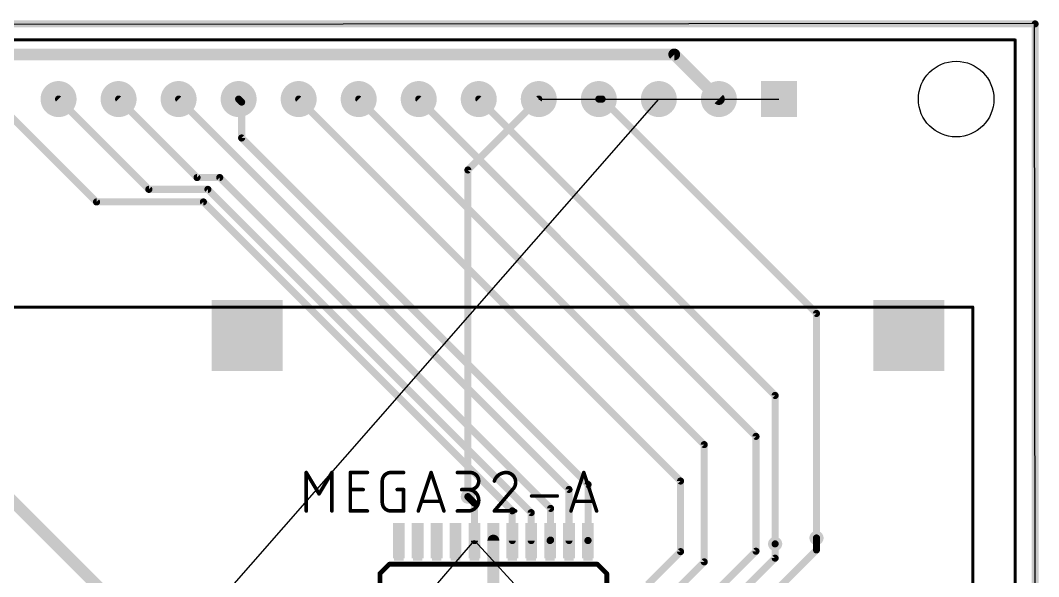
# Model space of a CAD drawing. Extents: x 38 to 139, y -3 to 81.
# Drawn here: x 95.06 to 138.15, y 57.61 to 81.15 of the extents above; entities that cross this region are included whole.
import ezdxf

# ---------------------------------------------------------------- set-up
doc = ezdxf.new("R2010")
doc.units = 0
for name, color, linetype in [('1', 12, 'CONTINUOUS'), ('16', 132, 'CONTINUOUS'), ('17', 110, 'CONTINUOUS'), ('18', 110, 'CONTINUOUS'), ('19', 53, 'CONTINUOUS'), ('20', 31, 'CONTINUOUS'), ('21', 253, 'CONTINUOUS'), ('22', 253, 'CONTINUOUS'), ('27', 253, 'CONTINUOUS'), ('39', 12, 'CONTINUOUS'), ('51', 253, 'CONTINUOUS')]:
    doc.layers.add(name, color=color, linetype=linetype)

# ---------------------------------------------------------------- blocks, each defined once
blk = doc.blocks.new('RECT')
blk.add_solid([(-0.5, -0.5), (0.5, -0.5), (-0.5, 0.5), (0.5, 0.5)])
blk = doc.blocks.new('SQUAREP')
blk.add_solid([(-0.5, -0.5), (0.5, -0.5), (-0.5, 0.5), (0.5, 0.5)])
blk = doc.blocks.new('ROUNDP')
at = {"const_width": 0.5}
blk.add_lwpolyline([(0, -0.25, 1), (0, 0.25, 1), (0, -0.25)], format="xyb", dxfattribs=at)
blk = doc.blocks.new('ROUNDV')
at = {"const_width": 0.5}
blk.add_lwpolyline([(0, -0.25, 1), (0, 0.25, 1), (0, -0.25)], format="xyb", dxfattribs=at)

msp = doc.modelspace()

# ---------------------------------------------------------------- linework, layer by layer
at = {"layer": '1'}
for points, const_width in [([(122.7314, 79.7086), (94.0008, 79.7086)], 0.5), ([(124.62, 77.82), (122.7314, 79.7086)], 0.5), ([(98.286, 73.468), (94.14, 77.614)], 0.3), ([(96.68, 77.82), (100.5, 74)], 0.3), ([(99.22, 77.82), (102.54, 74.5)], 0.3), ([(101.76, 77.82), (118.278, 61.302)], 0.3), ([(104.427, 77.693), (104.3, 77.82)], 0.3), ([(104.427, 77.693), (104.427, 76.1738)], 0.3), ([(106.84, 77.82), (123, 61.66)], 0.3), ([(109.38, 77.82), (124, 63.2)], 0.3), ([(111.92, 77.82), (126.1905, 63.5495)], 0.3), ([(127, 65.28), (114.46, 77.82)], 0.3), ([(119.68, 77.82), (119.54, 77.82)], 0.3), ([(128.75, 68.75), (119.68, 77.82)], 0.3), ([(119.0844, 61.5164), (104.427, 76.1738)], 0.3), ([(102.54, 74.5), (103.5, 74.5)], 0.3), ([(103.5, 74.5), (117.5, 60.5)], 0.3), ([(100.5, 74), (103, 74)], 0.3), ([(103, 74), (116.678, 60.322)], 0.3), ([(102.808, 73.468), (98.286, 73.468)], 0.3), ([(115.878, 60.398), (102.808, 73.468)], 0.3), ([(128.75, 59.25), (128.75, 68.75)], 0.3), ([(127, 65.28), (127, 59)], 0.3), ([(91.6, 63.945), (100.67, 54.875)], 0.5), ([(124, 63.2), (124, 58.238)], 0.3), ([(126.1905, 63.5495), (126.1905, 58.6905)], 0.3), ([(119.0844, 61.5164), (119.0844, 59.1464)], 0.3), ([(123, 61.66), (123, 58.6718)], 0.3), ([(118.278, 61.302), (118.278, 59.14)], 0.3), ([(114.278, 60.722), (114, 61)], 0.3), ([(114.278, 59.14), (114.278, 60.722)], 0.3), ([(115.878, 59.14), (115.878, 60.398)], 0.3), ([(116.678, 60.322), (116.678, 59.14)], 0.3), ([(117.5, 60.5), (117.5, 59.162)], 0.3), ([(115.078, 59.14), (115.078, 56.008)], 0.5), ([(117.5, 59.162), (117.478, 59.14)], 0.3), ([(119.078, 59.14), (119.0844, 59.1464)], 0.3), ([(123, 58.6718), (121.6062, 57.278)], 0.3), ([(126.1905, 58.6905), (123.24, 55.74)], 0.3), ([(124, 58.238), (122.262, 56.5)], 0.3)]:
    msp.add_lwpolyline(points, dxfattribs=dict(at, const_width=const_width))
for points, const_width in [([(122.8198, 79.797, 1), (122.643, 79.6202)], 0.25), ([(122.7314, 79.5836, 1), (122.7314, 79.8336)], 0.25), ([(124.5316, 77.7316, 1), (124.7084, 77.9084)], 0.25), ([(96.733, 77.873, 1), (96.627, 77.767)], 0.15), ([(99.273, 77.873, 1), (99.167, 77.767)], 0.15), ([(101.813, 77.873, 1), (101.707, 77.767)], 0.15), ([(104.353, 77.873, 1), (104.247, 77.767)], 0.15), ([(104.502, 77.693, 1), (104.352, 77.693)], 0.15), ([(104.374, 77.64, 1), (104.48, 77.746)], 0.15), ([(106.893, 77.873, 1), (106.787, 77.767)], 0.15), ([(109.433, 77.873, 1), (109.327, 77.767)], 0.15), ([(111.973, 77.873, 1), (111.867, 77.767)], 0.15), ([(114.513, 77.873, 1), (114.407, 77.767)], 0.15), ([(119.54, 77.895, 1), (119.54, 77.745)], 0.15), ([(119.733, 77.873, 1), (119.627, 77.767)], 0.15), ([(119.68, 77.745, 1), (119.68, 77.895)], 0.15), ([(104.48, 76.2268, 1), (104.374, 76.1208)], 0.15), ([(104.352, 76.1738, 1), (104.502, 76.1738)], 0.15), ([(102.54, 74.575, 1), (102.54, 74.425)], 0.15), ([(102.487, 74.447, 1), (102.593, 74.553)], 0.15), ([(103.553, 74.553, 1), (103.447, 74.447)], 0.15), ([(103.5, 74.425, 1), (103.5, 74.575)], 0.15), ([(100.5, 74.075, 1), (100.5, 73.925)], 0.15), ([(100.447, 73.947, 1), (100.553, 74.053)], 0.15), ([(103.053, 74.053, 1), (102.947, 73.947)], 0.15), ([(103, 73.925, 1), (103, 74.075)], 0.15), ([(98.286, 73.543, 1), (98.286, 73.393)], 0.15), ([(98.233, 73.415, 1), (98.339, 73.521)], 0.15), ([(102.861, 73.521, 1), (102.755, 73.415)], 0.15), ([(102.808, 73.393, 1), (102.808, 73.543)], 0.15), ([(128.825, 68.75, 1), (128.675, 68.75)], 0.15), ([(128.697, 68.697, 1), (128.803, 68.803)], 0.15), ([(127.075, 65.28, 1), (126.925, 65.28)], 0.15), ([(126.947, 65.227, 1), (127.053, 65.333)], 0.15), ([(124.075, 63.2, 1), (123.925, 63.2)], 0.15), ([(126.2655, 63.5495, 1), (126.1155, 63.5495)], 0.15), ([(126.1375, 63.4965, 1), (126.2435, 63.6025)], 0.15), ([(123.947, 63.147, 1), (124.053, 63.253)], 0.15), ([(119.1594, 61.5164, 1), (119.0094, 61.5164)], 0.15), ([(119.0314, 61.4634, 1), (119.1374, 61.5694)], 0.15), ([(123.075, 61.66, 1), (122.925, 61.66)], 0.15), ([(122.947, 61.607, 1), (123.053, 61.713)], 0.15), ([(118.353, 61.302, 1), (118.203, 61.302)], 0.15), ([(118.225, 61.249, 1), (118.331, 61.355)], 0.15), ([(114.053, 61.053, 1), (113.947, 60.947)], 0.15), ([(114.353, 60.722, 1), (114.203, 60.722)], 0.15), ([(114.225, 60.669, 1), (114.331, 60.775)], 0.15), ([(115.953, 60.398, 1), (115.803, 60.398)], 0.15), ([(115.825, 60.345, 1), (115.931, 60.451)], 0.15), ([(116.753, 60.322, 1), (116.603, 60.322)], 0.15), ([(116.625, 60.269, 1), (116.731, 60.375)], 0.15), ([(117.575, 60.5, 1), (117.425, 60.5)], 0.15), ([(117.447, 60.447, 1), (117.553, 60.553)], 0.15), ([(114.203, 59.14, 1), (114.353, 59.14)], 0.15), ([(115.203, 59.14, 1), (114.953, 59.14)], 0.25), ([(115.803, 59.14, 1), (115.953, 59.14)], 0.15), ([(116.603, 59.14, 1), (116.753, 59.14)], 0.15), ([(117.425, 59.193, 1), (117.531, 59.087)], 0.15), ([(117.425, 59.162, 1), (117.575, 59.162)], 0.15), ([(117.553, 59.109, 1), (117.447, 59.215)], 0.15), ([(118.203, 59.14, 1), (118.353, 59.14)], 0.15), ([(119.025, 59.193, 1), (119.131, 59.087)], 0.15), ([(119.0094, 59.1464, 1), (119.1594, 59.1464)], 0.15), ([(119.1374, 59.0934, 1), (119.0314, 59.1994)], 0.15), ([(126.925, 59, 1), (127.075, 59)], 0.15), ([(128.675, 59.25, 1), (128.825, 59.25)], 0.15), ([(122.925, 58.6718, 1), (123.075, 58.6718)], 0.15), ([(123.053, 58.6188, 1), (122.947, 58.7248)], 0.15), ([(126.1155, 58.6905, 1), (126.2655, 58.6905)], 0.15), ([(126.2435, 58.6375, 1), (126.1375, 58.7435)], 0.15), ([(123.925, 58.238, 1), (124.075, 58.238)], 0.15), ([(124.053, 58.185, 1), (123.947, 58.291)], 0.15)]:
    msp.add_lwpolyline(points, format="xyb", dxfattribs=dict(at, const_width=const_width))
at = {"layer": '16', "const_width": 0.3}
for points in [[(38, 81), (138, 81)], [(138, 81), (138, 19.5)], [(114, 74.82), (117, 77.82)], [(114, 61), (114, 74.82)], [(127, 59), (127, 58.3963)], [(128.75, 59.25), (128.75, 58.7445)], [(128.75, 58.7445), (125.6426, 55.6371)], [(127, 58.3963), (124.4282, 55.8245)]]:
    msp.add_lwpolyline(points, dxfattribs=at)
at = {"layer": '16', "const_width": 0.15}
for points in [[(138.075, 81, 1), (137.925, 81)], [(138, 80.925, 1), (138, 81.075)], [(117.053, 77.767, 1), (116.947, 77.873)], [(114.075, 74.82, 1), (113.925, 74.82)], [(113.947, 74.873, 1), (114.053, 74.767)], [(113.925, 61, 1), (114.075, 61)], [(127.075, 59, 1), (126.925, 59)], [(128.825, 59.25, 1), (128.675, 59.25)], [(128.675, 58.7445, 1), (128.825, 58.7445)], [(128.803, 58.6915, 1), (128.697, 58.7976)], [(126.925, 58.3963, 1), (127.075, 58.3963)], [(127.053, 58.3433, 1), (126.947, 58.4493)]]:
    msp.add_lwpolyline(points, format="xyb", dxfattribs=at)
at = {"layer": '19'}
for p, q in [((63.5, 11), (122.08, 77.82)), ((117, 77.82), (127.16, 77.82)), ((109.278, 53.34), (114.278, 59.14)), ((119, 54), (114.278, 59.14))]:
    msp.add_line(p, q, dxfattribs=at)
at = {"layer": '20'}
for p, q in [((137.98, 81.019), (37.973, 80.918)), ((138.029, 19.431), (137.98, 81.019))]:
    msp.add_line(p, q, dxfattribs=at)
msp.add_circle((134.66, 77.82), 1.6, dxfattribs=at)
at = {"layer": '21', "const_width": 0.2032}
for points in [[(110.278, 57.74), (110.678, 58.14)], [(110.678, 58.14), (119.478, 58.14)], [(119.478, 58.14), (119.878, 57.74)], [(110.278, 48.94), (110.278, 57.74)], [(119.878, 57.74), (119.878, 48.94)]]:
    msp.add_lwpolyline(points, dxfattribs=at)
at = {"layer": '21', "const_width": 0.1016}
for points in [[(110.678, 58.1908, 1), (110.678, 58.0892)], [(110.7139, 58.1041, 1), (110.6421, 58.1759)], [(119.5139, 58.1759, 1), (119.4421, 58.1041)], [(119.478, 58.0892, 1), (119.478, 58.1908)], [(110.3288, 57.74, 1), (110.2272, 57.74)], [(110.2421, 57.7759, 1), (110.3139, 57.7041)], [(119.9288, 57.74, 1), (119.8272, 57.74)], [(119.8421, 57.7041, 1), (119.9139, 57.7759)]]:
    msp.add_lwpolyline(points, format="xyb", dxfattribs=at)
at = {"layer": '22', "const_width": 0.127}
for points in [[(137.16, 80.32), (39.16, 80.32)], [(137.16, 20.32), (137.16, 80.32)], [(135.36, 69.02), (40.96, 69.02)], [(135.36, 31.62), (135.36, 69.02)]]:
    msp.add_lwpolyline(points, dxfattribs=at)
at = {"layer": '22', "const_width": 0.0635}
for points in [[(137.1917, 80.32, 1), (137.1283, 80.32)], [(137.16, 80.2883, 1), (137.16, 80.3518)], [(135.3918, 69.02, 1), (135.3283, 69.02)], [(135.36, 68.9883, 1), (135.36, 69.0518)]]:
    msp.add_lwpolyline(points, format="xyb", dxfattribs=at)
at = {"layer": '27', "const_width": 0.1524}
for points in [[(107.1607, 60.3933), (107.1607, 62.0189)], [(107.1607, 62.0189), (107.7026, 61.1158)], [(107.7026, 61.1158), (108.2444, 62.0189)], [(108.2444, 62.0189), (108.2444, 60.3933)], [(109.0255, 60.3933), (109.0255, 62.0189)], [(109.0255, 62.0189), (109.748, 62.0189)], [(110.7385, 62.0189), (111.2804, 62.0189)], [(111.9022, 60.3933), (112.444, 62.0189)], [(112.444, 62.0189), (112.9859, 60.3933)], [(113.5556, 62.0189), (114.0975, 62.0189)], [(118.3631, 60.3933), (118.9049, 62.0189)], [(118.9049, 62.0189), (119.4468, 60.3933)], [(110.3772, 60.7545), (110.3772, 61.6577)], [(109.0255, 61.2964), (109.5674, 61.2964)], [(111.0094, 61.2964), (111.2804, 61.2964)], [(111.2804, 61.2964), (111.2804, 60.3933)], [(114.0975, 61.2964), (113.7362, 61.2964)], [(115.8864, 61.2964), (115.1187, 60.3933)], [(112.8504, 60.7997), (112.0376, 60.7997)], [(116.6957, 61.0255), (117.7795, 61.0255)], [(119.3113, 60.7997), (118.4985, 60.7997)], [(109.748, 60.3933), (109.0255, 60.3933)], [(111.2804, 60.3933), (110.7385, 60.3933)], [(113.5556, 60.3933), (114.0072, 60.3933)], [(115.1187, 60.3933), (116.0218, 60.3933)]]:
    msp.add_lwpolyline(points, dxfattribs=at)
at = {"layer": '27'}
for points, const_width in [([(107.1988, 62.0189, 1), (107.1226, 62.0189)], 0.0762), ([(107.1934, 62.0385, 1), (107.128, 61.9993)], 0.0762), ([(108.2825, 62.0189, 1), (108.2063, 62.0189)], 0.0762), ([(108.2771, 61.9993, 1), (108.2117, 62.0385)], 0.0762), ([(109.0636, 62.0189, 1), (108.9874, 62.0189)], 0.0762), ([(109.0255, 62.057, 1), (109.0255, 61.9808)], 0.0762), ([(109.748, 61.9808, 1), (109.748, 62.057)], 0.0762), ([(110.7385, 62.0189, 0.4142), (110.3772, 61.6577)], 0.1524), ([(110.7385, 62.057, 1), (110.7385, 61.9808)], 0.0762), ([(110.7385, 61.9808, 1), (110.7385, 62.057)], 0.0762), ([(111.2804, 61.9808, 1), (111.2804, 62.057)], 0.0762), ([(112.4802, 62.0309, 1), (112.4079, 62.0069)], 0.0762), ([(112.4802, 62.0069, 1), (112.4079, 62.0309)], 0.0762), ([(113.5556, 62.057, 1), (113.5556, 61.9808)], 0.0762), ([(114.0975, 61.2964, 1), (114.0975, 62.0189)], 0.1524), ([(114.0975, 62.057, 1), (114.0975, 61.9808)], 0.0762), ([(114.0975, 61.9808, 1), (114.0975, 62.057)], 0.0762), ([(115.6154, 62.0189, 0.3252), (115.1187, 61.6577)], 0.1524), ([(116.0218, 61.6125, 0.4142), (115.6154, 62.0189)], 0.1524), ([(115.6154, 62.057, 1), (115.6154, 61.9808)], 0.0762), ([(115.6154, 61.9808, 1), (115.6154, 62.057)], 0.0762), ([(118.9411, 62.0309, 1), (118.8688, 62.0069)], 0.0762), ([(118.9411, 62.0069, 1), (118.8688, 62.0309)], 0.0762), ([(110.4153, 61.6577, 1), (110.3391, 61.6577)], 0.0762), ([(110.3391, 61.6577, 1), (110.4153, 61.6577)], 0.0762), ([(115.0825, 61.6694, 1), (115.155, 61.6459)], 0.0762), ([(115.8864, 61.2964, 0.2053), (116.0218, 61.6125)], 0.1524), ([(116.0599, 61.6125, 1), (115.9837, 61.6125)], 0.0762), ([(115.9837, 61.6125, 1), (116.0599, 61.6125)], 0.0762), ([(109.0255, 61.3345, 1), (109.0255, 61.2583)], 0.0762), ([(109.5674, 61.2583, 1), (109.5674, 61.3345)], 0.0762), ([(111.0094, 61.3345, 1), (111.0094, 61.2583)], 0.0762), ([(111.3185, 61.2964, 1), (111.2423, 61.2964)], 0.0762), ([(111.2804, 61.2583, 1), (111.2804, 61.3345)], 0.0762), ([(113.7362, 61.3345, 1), (113.7362, 61.2583)], 0.0762), ([(114.0072, 60.3933, 1), (114.0072, 61.2964)], 0.1524), ([(114.0072, 61.3345, 1), (114.0072, 61.2583)], 0.0762), ([(114.0975, 61.3345, 1), (114.0975, 61.2583)], 0.0762), ([(114.0975, 61.2583, 1), (114.0975, 61.3345)], 0.0762), ([(115.8601, 61.324, 1), (115.9126, 61.2688)], 0.0762), ([(115.9154, 61.2717, 1), (115.8573, 61.3211)], 0.0762), ([(107.6699, 61.1354, 1), (107.7352, 61.0962)], 0.0762), ([(107.6699, 61.0962, 1), (107.7352, 61.1354)], 0.0762), ([(110.3772, 60.7545, 0.4142), (110.7385, 60.3933)], 0.1524), ([(110.4153, 60.7545, 1), (110.3391, 60.7545)], 0.0762), ([(110.3391, 60.7545, 1), (110.4153, 60.7545)], 0.0762), ([(112.0376, 60.8378, 1), (112.0376, 60.7616)], 0.0762), ([(112.8504, 60.7616, 1), (112.8504, 60.8378)], 0.0762), ([(116.6957, 61.0636, 1), (116.6957, 60.9874)], 0.0762), ([(117.7795, 60.9874, 1), (117.7795, 61.0636)], 0.0762), ([(118.4985, 60.8378, 1), (118.4985, 60.7616)], 0.0762), ([(119.3113, 60.7616, 1), (119.3113, 60.8378)], 0.0762), ([(107.1226, 60.3933, 1), (107.1988, 60.3933)], 0.0762), ([(108.2063, 60.3933, 1), (108.2825, 60.3933)], 0.0762), ([(109.0255, 60.4314, 1), (109.0255, 60.3552)], 0.0762), ([(108.9874, 60.3933, 1), (109.0636, 60.3933)], 0.0762), ([(109.748, 60.3552, 1), (109.748, 60.4314)], 0.0762), ([(110.7385, 60.4314, 1), (110.7385, 60.3552)], 0.0762), ([(110.7385, 60.3552, 1), (110.7385, 60.4314)], 0.0762), ([(111.2423, 60.3933, 1), (111.3185, 60.3933)], 0.0762), ([(111.2804, 60.3552, 1), (111.2804, 60.4314)], 0.0762), ([(111.866, 60.4053, 1), (111.9383, 60.3813)], 0.0762), ([(112.9497, 60.3813, 1), (113.022, 60.4053)], 0.0762), ([(113.5556, 60.4314, 1), (113.5556, 60.3552)], 0.0762), ([(114.0072, 60.4314, 1), (114.0072, 60.3552)], 0.0762), ([(114.0072, 60.3552, 1), (114.0072, 60.4314)], 0.0762), ([(115.1187, 60.4314, 1), (115.1187, 60.3552)], 0.0762), ([(115.0897, 60.418, 1), (115.1477, 60.3686)], 0.0762), ([(116.0218, 60.3552, 1), (116.0218, 60.4314)], 0.0762), ([(118.3269, 60.4053, 1), (118.3992, 60.3813)], 0.0762), ([(119.4107, 60.3813, 1), (119.4829, 60.4053)], 0.0762)]:
    msp.add_lwpolyline(points, format="xyb", dxfattribs=dict(at, const_width=const_width))

# ---------------------------------------------------------------- block references
at = {"layer": '1', "xscale": 0.5, "yscale": 1.5, "rotation": 180}
for p in [(111.078, 59.14), (111.878, 59.14), (112.678, 59.14), (113.478, 59.14), (114.278, 59.14), (115.078, 59.14), (115.878, 59.14), (116.678, 59.14), (117.478, 59.14), (118.278, 59.14), (119.078, 59.14)]:
    msp.add_blockref('RECT', p, dxfattribs=at)
at = {"layer": '17', "xscale": 1.524, "yscale": 1.524, "rotation": 180}
for name, p in [('ROUNDP', (96.68, 77.82)), ('ROUNDP', (96.68, 77.82)), ('ROUNDP', (99.22, 77.82)), ('ROUNDP', (99.22, 77.82)), ('ROUNDP', (101.76, 77.82)), ('ROUNDP', (101.76, 77.82)), ('ROUNDP', (104.3, 77.82)), ('ROUNDP', (104.3, 77.82)), ('ROUNDP', (106.84, 77.82)), ('ROUNDP', (106.84, 77.82)), ('ROUNDP', (109.38, 77.82)), ('ROUNDP', (109.38, 77.82)), ('ROUNDP', (111.92, 77.82)), ('ROUNDP', (111.92, 77.82)), ('ROUNDP', (114.46, 77.82)), ('ROUNDP', (114.46, 77.82)), ('ROUNDP', (117, 77.82)), ('ROUNDP', (117, 77.82)), ('ROUNDP', (119.54, 77.82)), ('ROUNDP', (119.54, 77.82)), ('ROUNDP', (122.08, 77.82)), ('ROUNDP', (122.08, 77.82)), ('ROUNDP', (124.62, 77.82)), ('ROUNDP', (124.62, 77.82)), ('SQUAREP', (127.16, 77.82)), ('SQUAREP', (127.16, 77.82))]:
    msp.add_blockref(name, p, dxfattribs=at)
at = {"layer": '18', "xscale": 0.6, "yscale": 0.6}
for p in [(114, 61), (114, 61), (128.75, 59.25), (128.75, 59.25), (127, 59), (127, 59)]:
    msp.add_blockref('ROUNDV', p, dxfattribs=at)
at = {"layer": '39', "xscale": 3, "yscale": 3, "rotation": 180}
for p in [(104.66, 67.82), (132.66, 67.82)]:
    msp.add_blockref('RECT', p, dxfattribs=at)
at = {"layer": '51', "yscale": 1.1501, "rotation": 180}
for p, xscale in [((111.078, 58.8651), 0.3998), ((111.878, 58.8651), 0.4), ((112.6781, 58.8651), 0.4), ((113.478, 58.8651), 0.4001), ((114.2781, 58.8651), 0.4001), ((115.078, 58.8651), 0.3998), ((115.8779, 58.8651), 0.4001), ((116.678, 58.8651), 0.4001), ((117.4779, 58.8651), 0.4), ((118.278, 58.8651), 0.4), ((119.078, 58.8651), 0.3998)]:
    msp.add_blockref('RECT', p, dxfattribs=dict(at, xscale=xscale))

doc.saveas('drawing.dxf')
